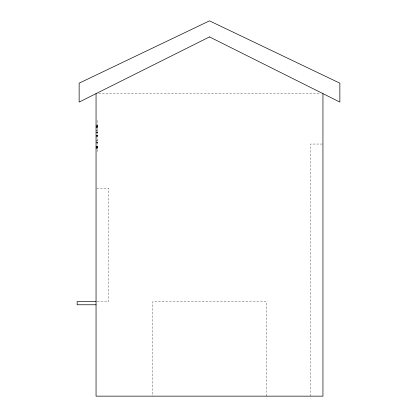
<?xml version="1.0" encoding="UTF-8"?>
<svg xmlns="http://www.w3.org/2000/svg" width="417" height="417" viewBox="0 0 417 417"><rect width="100%" height="100%" fill="white"/><g stroke="black" fill="none" stroke-linecap="round" stroke-linejoin="round"><path stroke-width="0.31" stroke-dasharray="2.08 1.56" d="M98.652 93.627L320.345 93.627M96.051 125.043L97.625 125.043M96.051 125.564L97.625 125.564M96.051 126.012L97.625 126.012M96.051 126.2L97.625 126.2M96.051 126.335L97.625 126.335M96.051 126.445L97.625 126.445M96.051 126.617L97.625 126.617M96.051 126.747L97.625 126.747M96.051 126.789L97.625 126.789M96.051 126.867L97.625 126.867M96.051 127.018L97.625 126.971M96.051 127.169L97.625 127.169M96.051 127.305L97.625 127.321M96.051 130.537L97.625 130.537M96.051 130.891L97.625 130.891M96.051 132.465L97.625 132.465M96.051 132.768L97.625 132.768M96.051 132.903L97.625 132.903M96.051 135.191L97.625 135.191M96.051 135.681L97.625 135.681M96.051 135.78L97.625 135.78M96.051 136.536L97.625 136.536M96.051 140.388L97.625 140.388M96.051 141.009L97.625 141.009M96.051 142.583L97.625 142.583M96.051 142.614L97.625 142.614M96.051 142.953L97.625 142.953M322.315 144.047L310.342 144.047L310.342 396.15M96.051 146.586L97.625 146.586M96.051 146.768L97.625 146.82M96.051 146.852L97.625 146.852M96.051 146.94L97.625 146.94M96.051 147.055L97.625 147.05M96.051 147.321L97.625 147.321M96.051 147.378L97.625 147.378M96.051 147.524L97.625 147.509M96.051 147.644L97.625 147.644M96.051 147.842L97.625 147.842M96.051 148.28L97.625 148.28M96.051 148.796L97.625 148.796M96.681 188.166L108.655 188.166L108.655 301.611L96.681 301.611M266.223 396.15L266.223 301.611L152.773 301.611L152.773 396.15M97.625 120.414L97.625 151.924M97.625 136.938L96.051 136.938L97.625 136.99"/><path stroke-width="0.63" d="M96.051 301.611L77.145 301.611L77.145 304.764L96.051 304.764M322.946 93.627L322.946 396.15L96.051 396.15L96.051 93.627M209.496 36.904L79.141 102.082L79.141 83.176L209.496 20.85L339.855 83.176L339.855 102.082L209.496 36.904"/></g></svg>
